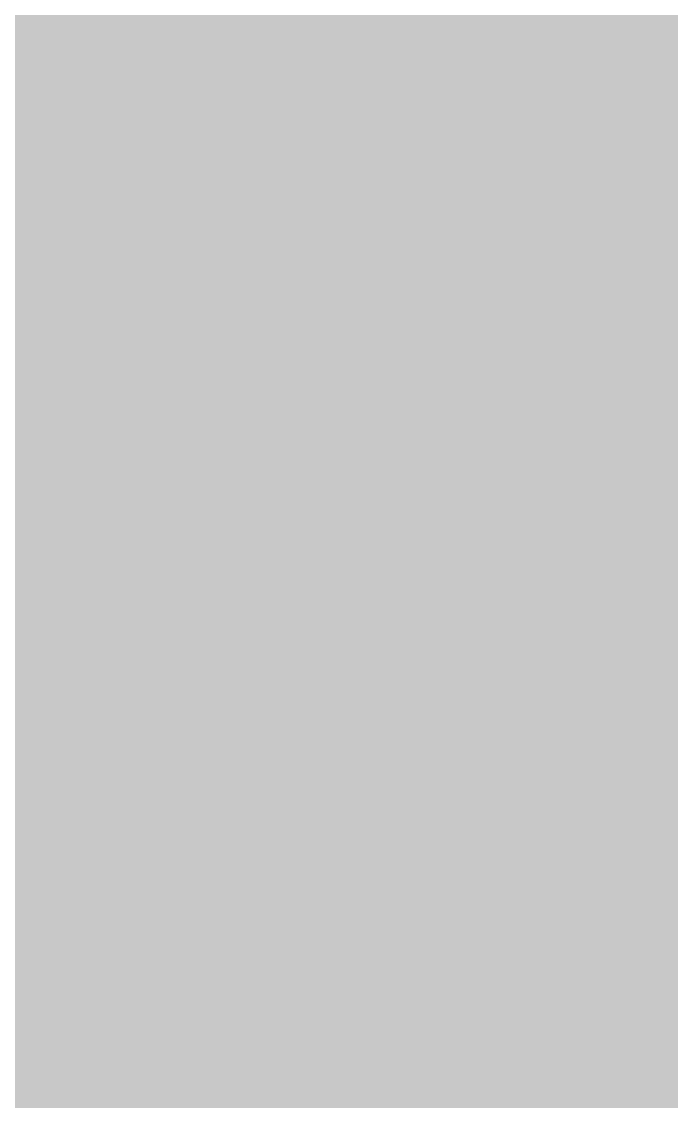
# Model space of a CAD drawing. Header units: millimetres. Extents: x -5 to 304, y -6 to 30.
# Drawn here: x 249.86 to 252.644, y 9.996 to 14.62 of the extents above; entities that cross this region are included whole.
import ezdxf

# ---------------------------------------------------------------- set-up
doc = ezdxf.new("R2010")
doc.units = ezdxf.units.MM
doc.header["$MEASUREMENT"] = 0
for name, color, linetype, true_color in [('Bottom-Layer', 7, 'Continuous', 0x0000ff), ('Top-Layer', 7, 'Continuous', 0xff0000), ('Top-Silkscreen-Layer', 7, 'Continuous', 0xffcc00)]:
    doc.layers.add(name, color=color, linetype=linetype, true_color=true_color)

msp = doc.modelspace()

# ---------------------------------------------------------------- hatches: boundary and pattern name
at = {"layer": 'Bottom-Layer'}
msp.add_hatch(color=256, dxfattribs=at).paths.add_polyline_path([(299.6425, 24.6419), (299.6425, 0.3581), (0.3581, 0.3581), (0.3581, 24.6419)])
at = {"layer": 'Top-Layer'}
msp.add_hatch(color=256, dxfattribs=at).paths.add_polyline_path([(299.6425, 12.1829), (299.6425, 8.5571), (299.4422, 9.0767), (299.0786, 9.4984), (298.5941, 9.773), (298.0455, 9.8682), (296.5855, 9.8682), (296.0286, 9.77), (295.5389, 9.4873), (295.1755, 9.0541), (294.9821, 8.5228), (294.9821, 7.9573), (295.1755, 7.426), (295.5389, 6.9928), (296.0286, 6.7101), (296.5855, 6.6119), (298.0455, 6.6119), (298.5941, 6.7071), (299.0786, 6.9816), (299.4422, 7.4034), (299.6425, 7.9229), (299.6425, 0.3581), (0.3581, 0.3581), (0.3581, 24.6419), (299.6425, 24.6419), (299.6425, 17.1472), (299.5138, 17.6185), (299.2907, 18.0531), (298.9829, 18.4325), (294.793, 22.6225), (294.3046, 22.9973), (293.7358, 23.2328), (293.1255, 23.3132), (275.6171, 23.3132), (275.5125, 23.3109), (275.4082, 23.3039), (271.8325, 23.3039), (271.7281, 23.3109), (271.6236, 23.3132), (171.5773, 23.3132), (171.444, 23.3094), (171.3111, 23.2981), (171.1919, 23.3072), (171.0723, 23.3102), (120.4748, 23.3102), (120.4159, 23.3124), (120.3569, 23.3132), (17.287, 23.3132), (17.2197, 23.3122), (17.1525, 23.3093), (17.0853, 23.3122), (17.018, 23.3132), (7.635, 23.3132), (7.0247, 23.2328), (6.4559, 22.9973), (5.9675, 22.6225), (1.6025, 18.2575), (1.2003, 17.7202), (0.9658, 17.0913), (0.9179, 16.4218), (1.0605, 15.766), (1.3822, 15.1769), (1.8568, 14.7023), (2.4459, 14.3806), (3.1018, 14.2379), (3.7713, 14.2858), (4.4001, 14.5203), (4.9375, 14.9226), (8.6118, 18.5969), (17.018, 18.5969), (17.0853, 18.5979), (17.1525, 18.6007), (17.2197, 18.5979), (17.287, 18.5969), (26.5959, 18.5969), (26.5959, 13.3162), (26.4732, 13.8556), (26.177, 14.3228), (25.7414, 14.6638), (25.2168, 14.8394), (22.1871, 17.8691), (22.0297, 17.9742), (21.844, 18.0112), (9.779, 18.0112), (9.5934, 17.9742), (9.436, 17.8691), (5.1842, 13.6174), (4.8412, 13.894), (4.4366, 14.0685), (4, 14.1282), (2.54, 14.1282), (1.9831, 14.03), (1.4935, 13.7473), (1.13, 13.3141), (0.9366, 12.7827), (0.9366, 12.2173), (1.13, 11.686), (1.4935, 11.2528), (1.9831, 10.9701), (2.54, 10.8719), (4, 10.8719), (4.5372, 10.963), (5.0142, 11.2263), (5.3776, 11.6322), (5.5868, 12.1353), (5.6183, 12.6792), (9.98, 17.0409), (21.6431, 17.0409), (24.0864, 14.5975), (23.6886, 14.2344), (23.431, 13.7613), (23.3419, 13.23), (23.3419, 11.77), (23.4401, 11.2132), (23.7228, 10.7235), (24.156, 10.36), (24.6873, 10.1666), (25.2528, 10.1666), (25.7841, 10.36), (26.2173, 10.7235), (26.5, 11.2132), (26.5982, 11.77), (26.5982, 12.0829), (26.7238, 11.4973), (27.0292, 10.9822), (27.3309, 10.5913), (27.736, 10.3088), (28.2071, 10.1607), (28.701, 10.1607), (29.1721, 10.3088), (29.5772, 10.5913), (29.8789, 10.9822), (30.1152, 11.3423), (30.2623, 11.7471), (30.3122, 12.1749), (30.3122, 18.5969), (69.687, 18.5969), (69.687, 12.5), (69.7481, 12.0274), (69.9274, 11.5858), (70.0702, 11.0806), (70.3663, 10.647), (70.7849, 10.3303), (71.2826, 10.1632), (71.8076, 10.1632), (72.3053, 10.3303), (72.724, 10.647), (73.0201, 11.0806), (73.1628, 11.5858), (73.3422, 12.0274), (73.4033, 12.5), (73.4033, 18.5969), (94.8095, 18.5969), (94.8095, 17.764), (94.495, 17.3448), (94.33, 16.8475), (94.3315, 16.3235), (94.4993, 15.8271), (94.8161, 15.4098), (95.2491, 15.1146), (95.7534, 14.9723), (96.195, 14.793), (96.6677, 14.7319), (97.1403, 14.793), (97.5819, 14.9723), (98.0862, 15.1146), (98.5192, 15.4098), (98.836, 15.8271), (99.0038, 16.3235), (99.0053, 16.8475), (98.8403, 17.3448), (98.5258, 17.764), (98.5258, 18.5969), (101.6505, 18.5969), (101.6505, 17.764), (101.336, 17.3448), (101.171, 16.8475), (101.1725, 16.3235), (101.3403, 15.8271), (101.6572, 15.4098), (102.0901, 15.1146), (102.5945, 14.9723), (103.036, 14.793), (103.5087, 14.7319), (103.9813, 14.793), (104.4229, 14.9723), (104.9272, 15.1146), (105.3602, 15.4098), (105.677, 15.8271), (105.8448, 16.3235), (105.8463, 16.8475), (105.6813, 17.3448), (105.3668, 17.764), (105.3668, 18.5969), (120.242, 18.5969), (120.3009, 18.5947), (120.3599, 18.594), (126.7481, 18.594), (126.7481, 13.3162), (126.6313, 13.8411), (126.35, 14.2994), (125.9346, 14.641), (125.4307, 14.8287), (122.3903, 17.8691), (122.2329, 17.9742), (122.0472, 18.0112), (110.4902, 18.0112), (110.3046, 17.9742), (110.1472, 17.8691), (105.6273, 13.3492), (105.2637, 13.7646), (104.7822, 14.0346), (104.2382, 14.1282), (102.7782, 14.1282), (102.2706, 14.047), (101.8136, 13.8117), (101.4527, 13.4455), (101.224, 12.9852), (98.9514, 12.9852), (98.7227, 13.4455), (98.3618, 13.8117), (97.9048, 14.047), (97.3972, 14.1282), (95.9372, 14.1282), (95.4457, 14.0522), (95.0001, 13.8314), (94.6419, 13.4864), (90.2592, 17.8691), (90.1018, 17.9742), (89.9162, 18.0112), (78.1052, 18.0112), (77.9195, 17.9742), (77.7621, 17.8691), (74.7177, 14.8247), (74.202, 14.6223), (73.7841, 14.2587), (73.5122, 13.7759), (73.418, 13.23), (73.418, 11.77), (73.5162, 11.2132), (73.7989, 10.7235), (74.2321, 10.36), (74.7634, 10.1666), (75.3289, 10.1666), (75.8602, 10.36), (76.2934, 10.7235), (76.5761, 11.2132), (76.6743, 11.77), (76.6743, 13.23), (76.5798, 13.7766), (76.3074, 14.2597), (75.8885, 14.6233), (78.3061, 17.0409), (89.7152, 17.0409), (94.3099, 12.4462), (94.4026, 11.9561), (94.6392, 11.5171), (94.9977, 11.1703), (95.4443, 10.9483), (95.9372, 10.8719), (97.3972, 10.8719), (97.9048, 10.953), (98.3618, 11.1884), (98.7227, 11.5545), (98.9514, 12.0149), (101.224, 12.0149), (101.4527, 11.5545), (101.8136, 11.1884), (102.2706, 10.953), (102.7782, 10.8719), (104.2382, 10.8719), (104.7874, 10.9673), (105.2723, 11.2424), (105.6359, 11.665), (105.8357, 12.1854), (110.6912, 17.0409), (121.8463, 17.0409), (124.2699, 14.6173), (123.8561, 14.2537), (123.5873, 13.7729), (123.4941, 13.23), (123.4941, 11.77), (123.5923, 11.2132), (123.875, 10.7235), (124.3082, 10.36), (124.8395, 10.1666), (125.405, 10.1666), (125.9363, 10.36), (126.3695, 10.7235), (126.6522, 11.2132), (126.7504, 11.77), (126.7504, 12.408), (126.8215, 11.983), (126.9886, 11.5858), (127.1313, 11.0806), (127.4274, 10.647), (127.846, 10.3303), (128.3437, 10.1632), (128.8687, 10.1632), (129.3665, 10.3303), (129.7851, 10.647), (130.0812, 11.0806), (130.2239, 11.5858), (130.4033, 12.0274), (130.4644, 12.5), (130.4644, 18.594), (169.4652, 18.594), (169.4652, 16.5945), (169.4599, 16.514), (169.4582, 16.4332), (169.4582, 12.5), (169.5193, 12.0274), (169.6986, 11.5858), (169.8414, 11.0806), (170.1374, 10.647), (170.5561, 10.3303), (171.0538, 10.1632), (171.5788, 10.1632), (172.0765, 10.3303), (172.4952, 10.647), (172.7913, 11.0806), (172.934, 11.5858), (173.1133, 12.0274), (173.1745, 12.5), (173.1745, 16.2789), (173.1797, 16.3595), (173.1815, 16.4402), (173.1815, 18.5969), (194.6866, 18.5969), (194.6866, 17.8434), (194.3334, 17.4338), (194.1338, 16.9312), (194.1099, 16.3909), (194.2643, 15.8726), (194.5799, 15.4335), (195.0219, 15.1219), (195.5416, 14.9723), (195.9832, 14.793), (196.4558, 14.7319), (196.9285, 14.793), (197.3701, 14.9723), (197.8577, 15.107), (198.2805, 15.3848), (198.5976, 15.779), (198.7784, 16.2515), (198.8054, 16.7567), (198.6761, 17.2458), (198.4029, 17.6715), (198.4029, 18.5969), (201.4387, 18.5969), (201.4387, 17.764), (201.1242, 17.3448), (200.9592, 16.8475), (200.9607, 16.3235), (201.1285, 15.8271), (201.4453, 15.4098), (201.8783, 15.1146), (202.3826, 14.9723), (202.8242, 14.793), (203.2969, 14.7319), (203.7695, 14.793), (204.2111, 14.9723), (204.7154, 15.1146), (205.1484, 15.4098), (205.4652, 15.8271), (205.633, 16.3235), (205.6345, 16.8475), (205.4695, 17.3448), (205.155, 17.764), (205.155, 18.5969), (226.5193, 18.5969), (226.5193, 13.3162), (226.4157, 13.8077), (226.1671, 14.2442), (225.7974, 14.5842), (225.3416, 14.7953), (224.8432, 14.8574), (221.8315, 17.8691), (221.6741, 17.9742), (221.4884, 18.0112), (210.4394, 18.0112), (210.2538, 17.9742), (210.0964, 17.8691), (205.4735, 13.2462), (205.218, 13.6095), (204.8737, 13.8903), (204.4665, 14.0676), (204.0264, 14.1282), (202.5664, 14.1282), (202.0588, 14.047), (201.6018, 13.8117), (201.2409, 13.4455), (201.0122, 12.9852), (198.7396, 12.9852), (198.5109, 13.4455), (198.15, 13.8117), (197.693, 14.047), (197.1854, 14.1282), (195.7254, 14.1282), (195.1839, 14.0355), (194.704, 13.768), (194.3405, 13.3561), (189.8274, 17.8691), (189.67, 17.9742), (189.4844, 18.0112), (178.0544, 18.0112), (177.8687, 17.9742), (177.7113, 17.8691), (174.6959, 14.8536), (174.2227, 14.7457), (173.8023, 14.503), (173.4721, 14.1473), (173.2615, 13.71), (173.1892, 13.23), (173.1892, 11.77), (173.2874, 11.2132), (173.5701, 10.7235), (174.0033, 10.36), (174.5346, 10.1666), (175.1001, 10.1666), (175.6314, 10.36), (176.0646, 10.7235), (176.3473, 11.2132), (176.4455, 11.77), (176.4455, 13.23), (176.3648, 13.736), (176.131, 14.1919), (175.767, 14.5525), (178.2553, 17.0409), (189.2834, 17.0409), (194.1253, 12.199), (194.3224, 11.6739), (194.686, 11.2468), (195.1729, 10.9685), (195.7254, 10.8719), (197.1854, 10.8719), (197.693, 10.953), (198.15, 11.1884), (198.5109, 11.5545), (198.7396, 12.0149), (201.0122, 12.0149), (201.2409, 11.5545), (201.6018, 11.1884), (202.0588, 10.953), (202.5664, 10.8719), (204.0264, 10.8719), (204.5423, 10.9558), (205.0051, 11.1988), (205.367, 11.576), (205.5907, 12.0484), (205.6792, 12.0941), (205.7565, 12.157), (210.6404, 17.0409), (221.2875, 17.0409), (223.8492, 14.4792), (223.5342, 14.1264), (223.334, 13.6979), (223.2653, 13.23), (223.2653, 11.77), (223.3635, 11.2132), (223.6462, 10.7235), (224.0794, 10.36), (224.6107, 10.1666), (225.1762, 10.1666), (225.7075, 10.36), (226.1407, 10.7235), (226.4234, 11.2132), (226.5216, 11.77), (226.5216, 12.408), (226.5927, 11.983), (226.7597, 11.5858), (226.9025, 11.0806), (227.1986, 10.647), (227.6172, 10.3303), (228.1149, 10.1632), (228.6399, 10.1632), (229.1376, 10.3303), (229.5563, 10.647), (229.8524, 11.0806), (229.9951, 11.5858), (230.1745, 12.0274), (230.2356, 12.5), (230.2356, 18.5969), (269.5474, 18.5969), (269.5474, 12.5), (269.6085, 12.0274), (269.7879, 11.5858), (269.9306, 11.0806), (270.2267, 10.647), (270.6453, 10.3303), (271.143, 10.1632), (271.668, 10.1632), (272.1658, 10.3303), (272.5844, 10.647), (272.8805, 11.0806), (273.0232, 11.5858), (273.2026, 12.0274), (273.2637, 12.5), (273.2637, 18.5876), (275.6171, 18.5876), (275.7216, 18.5899), (275.8259, 18.5969), (292.1487, 18.5969), (295.648, 15.0976), (296.1618, 14.7084), (296.7617, 14.4728), (297.403, 14.4085), (298.0378, 14.5203), (298.6186, 14.7997), (299.1021, 15.2259), (299.4521, 15.7671), (299.6425, 16.3829), (299.6425, 12.8171), (299.4422, 13.3367), (299.0786, 13.7584), (298.5941, 14.0329), (298.0455, 14.1282), (296.5855, 14.1282), (296.1184, 14.0597), (295.6906, 13.8602), (291.8086, 17.7421), (291.6512, 17.8472), (291.4656, 17.8842), (279.0196, 17.8842), (278.8339, 17.8472), (278.6765, 17.7421), (275.6253, 14.6909), (275.1002, 14.8466), (274.5532, 14.8194), (274.0462, 14.6123), (273.6365, 14.2487), (273.3705, 13.7699), (273.2784, 13.23), (273.2784, 11.77), (273.3766, 11.2132), (273.6593, 10.7235), (274.0925, 10.36), (274.6238, 10.1666), (275.1893, 10.1666), (275.7206, 10.36), (276.1538, 10.7235), (276.4365, 11.2132), (276.5347, 11.77), (276.5347, 13.23), (276.4824, 13.6393), (276.3289, 14.0223), (279.2205, 16.9139), (291.2646, 16.9139), (295.0738, 13.1047), (294.9598, 12.59), (295.0163, 12.0659), (295.2373, 11.5873), (295.5996, 11.2043), (296.0653, 10.9572), (296.5855, 10.8719), (298.0455, 10.8719), (298.5941, 10.9671), (299.0786, 11.2416), (299.4422, 11.6634)])
at = {"layer": 'Top-Silkscreen-Layer'}
for points in [[(251.8978, 14.3272), (251.8665, 14.3162), (251.8313, 14.281), (251.7961, 14.2458), (251.7843, 14.2112), (251.7726, 14.1766), (251.7726, 14.1355), (251.7726, 14.0944), (251.7843, 14.0598), (251.7961, 14.0252), (251.8312, 13.9902), (251.8662, 13.9551), (251.9008, 13.9433), (251.9354, 13.9315), (251.9765, 13.9315), (252.0176, 13.9315), (252.0522, 13.9433), (252.0868, 13.9551), (252.1218, 13.9902), (252.1569, 14.0252), (252.1687, 14.0598), (252.1805, 14.0944), (252.1805, 14.1355), (252.1805, 14.1766), (252.1687, 14.2112), (252.1569, 14.2458), (252.1218, 14.2809), (252.0868, 14.3159), (252.0522, 14.3277), (252.0176, 14.3395), (251.9734, 14.3389), (251.9292, 14.3383)], [(250.1546, 14.0555), (250.1633, 14.0264), (250.1995, 13.9902), (250.2357, 13.9539), (250.2648, 13.9452), (250.2939, 13.9365), (250.2939, 13.9315), (250.2939, 13.9266), (250.2648, 13.9179), (250.2357, 13.9092), (250.1995, 13.8729), (250.1633, 13.8367), (250.1546, 13.8076), (250.1459, 13.7786), (250.1409, 13.7786), (250.1359, 13.7786), (250.1272, 13.8076), (250.1185, 13.8367), (250.0823, 13.8729), (250.046, 13.9092), (250.017, 13.9179), (249.9879, 13.9266), (249.9879, 13.9315), (249.9879, 13.9365), (250.017, 13.9452), (250.046, 13.9539), (250.0823, 13.9902), (250.1185, 14.0264), (250.1272, 14.0555), (250.1359, 14.0845), (250.1409, 14.0845), (250.1459, 14.0845)], [(250.5625, 14.0555), (250.5712, 14.0264), (250.6074, 13.9902), (250.6437, 13.9539), (250.6727, 13.9452), (250.7018, 13.9365), (250.7018, 13.9315), (250.7018, 13.9266), (250.6727, 13.9179), (250.6437, 13.9092), (250.6074, 13.8729), (250.5712, 13.8367), (250.5625, 13.8076), (250.5538, 13.7786), (250.5488, 13.7786), (250.5438, 13.7786), (250.5351, 13.8076), (250.5264, 13.8367), (250.4902, 13.8729), (250.454, 13.9092), (250.4249, 13.9179), (250.3958, 13.9266), (250.3958, 13.9315), (250.3958, 13.9365), (250.4249, 13.9452), (250.454, 13.9539), (250.4902, 13.9902), (250.5264, 14.0264), (250.5351, 14.0555), (250.5438, 14.0845), (250.5488, 14.0845), (250.5538, 14.0845)], [(251.4899, 13.9193), (251.4586, 13.9082), (251.4234, 13.873), (251.3882, 13.8379), (251.3764, 13.8033), (251.3646, 13.7687), (251.3646, 13.7276), (251.3646, 13.6865), (251.3764, 13.6519), (251.3882, 13.6173), (251.4239, 13.5816), (251.4595, 13.546), (251.4885, 13.5373), (251.5176, 13.5286), (251.5176, 13.5236), (251.5176, 13.5186), (251.4885, 13.5099), (251.4595, 13.5012), (251.4233, 13.465), (251.387, 13.4287), (251.3783, 13.3997), (251.3696, 13.3706), (251.3646, 13.3706), (251.3597, 13.3706), (251.351, 13.3997), (251.3422, 13.4287), (251.3066, 13.4644), (251.271, 13.5), (251.2364, 13.5118), (251.2018, 13.5236), (251.1607, 13.5236), (251.1196, 13.5236), (251.085, 13.5118), (251.0504, 13.5), (251.0153, 13.465), (250.9803, 13.4299), (250.9685, 13.3953), (250.9567, 13.3607), (250.9567, 13.3196), (250.9567, 13.2785), (250.9685, 13.2439), (250.9803, 13.2093), (251.0159, 13.1737), (251.0516, 13.1381), (251.0806, 13.1293), (251.1097, 13.1206), (251.1097, 13.1157), (251.1097, 13.1107), (251.0806, 13.102), (251.0516, 13.0933), (251.0159, 13.0576), (250.9803, 13.022), (250.9685, 12.9874), (250.9567, 12.9528), (250.9567, 12.9117), (250.9567, 12.8706), (250.9685, 12.836), (250.9803, 12.8014), (251.0159, 12.7658), (251.0516, 12.7301), (251.0806, 12.7214), (251.1097, 12.7127), (251.1097, 12.7077), (251.1097, 12.7027), (251.0806, 12.694), (251.0516, 12.6853), (251.0159, 12.6497), (250.9803, 12.614), (250.9685, 12.5795), (250.9567, 12.5449), (250.9567, 12.5038), (250.9567, 12.4626), (250.9685, 12.428), (250.9803, 12.3935), (251.0153, 12.3584), (251.0504, 12.3234), (251.085, 12.3116), (251.1196, 12.2998), (251.1607, 12.2998), (251.2018, 12.2998), (251.2364, 12.3116), (251.271, 12.3234), (251.306, 12.3584), (251.3411, 12.3935), (251.3529, 12.428), (251.3646, 12.4626), (251.3646, 12.5038), (251.3646, 12.5449), (251.3529, 12.5795), (251.3411, 12.614), (251.3054, 12.6497), (251.2698, 12.6853), (251.2407, 12.694), (251.2117, 12.7027), (251.2117, 12.7077), (251.2117, 12.7127), (251.2407, 12.7214), (251.2698, 12.7301), (251.3054, 12.7658), (251.3411, 12.8014), (251.3529, 12.836), (251.3646, 12.8706), (251.3646, 12.9117), (251.3646, 12.9528), (251.3529, 12.9874), (251.3411, 13.022), (251.3054, 13.0576), (251.2698, 13.0933), (251.2407, 13.102), (251.2117, 13.1107), (251.2117, 13.1157), (251.2117, 13.1206), (251.2407, 13.1293), (251.2698, 13.1381), (251.306, 13.1743), (251.3422, 13.2105), (251.351, 13.2396), (251.3597, 13.2686), (251.3646, 13.2686), (251.3696, 13.2686), (251.3783, 13.2396), (251.387, 13.2105), (251.4227, 13.1749), (251.4583, 13.1392), (251.4929, 13.1274), (251.5275, 13.1157), (251.5686, 13.1157), (251.6097, 13.1157), (251.6443, 13.1274), (251.6789, 13.1392), (251.7139, 13.1743), (251.749, 13.2093), (251.7608, 13.2439), (251.7726, 13.2785), (251.7726, 13.3196), (251.7726, 13.3607), (251.7608, 13.3953), (251.749, 13.4299), (251.7133, 13.4656), (251.6777, 13.5012), (251.6486, 13.5099), (251.6196, 13.5186), (251.6196, 13.5236), (251.6196, 13.5286), (251.6486, 13.5373), (251.6777, 13.546), (251.7133, 13.5816), (251.749, 13.6173), (251.7608, 13.6519), (251.7726, 13.6865), (251.7726, 13.7276), (251.7726, 13.7687), (251.7608, 13.8033), (251.749, 13.8379), (251.7139, 13.8729), (251.6789, 13.908), (251.6443, 13.9198), (251.6097, 13.9315), (251.5655, 13.931), (251.5212, 13.9304)], [(250.1546, 13.6475), (250.1633, 13.6185), (250.1995, 13.5822), (250.2357, 13.546), (250.2648, 13.5373), (250.2939, 13.5286), (250.2939, 13.5236), (250.2939, 13.5186), (250.2648, 13.5099), (250.2357, 13.5012), (250.1995, 13.465), (250.1633, 13.4287), (250.1546, 13.3997), (250.1459, 13.3706), (250.1409, 13.3706), (250.1359, 13.3706), (250.1272, 13.3997), (250.1185, 13.4287), (250.0823, 13.465), (250.046, 13.5012), (250.017, 13.5099), (249.9879, 13.5186), (249.9879, 13.5236), (249.9879, 13.5286), (250.017, 13.5373), (250.046, 13.546), (250.0823, 13.5822), (250.1185, 13.6185), (250.1272, 13.6475), (250.1359, 13.6766), (250.1409, 13.6766), (250.1459, 13.6766)], [(251.4899, 12.2875), (251.4586, 12.2765), (251.4234, 12.2413), (251.3882, 12.2061), (251.3764, 12.1715), (251.3646, 12.1369), (251.3646, 12.0958), (251.3646, 12.0547), (251.3764, 12.0201), (251.3882, 11.9855), (251.4233, 11.9505), (251.4583, 11.9154), (251.4929, 11.9036), (251.5275, 11.8918), (251.5686, 11.8918), (251.6097, 11.8918), (251.6443, 11.9036), (251.6789, 11.9154), (251.7139, 11.9505), (251.749, 11.9855), (251.7608, 12.0201), (251.7726, 12.0547), (251.7726, 12.0958), (251.7726, 12.1369), (251.7608, 12.1715), (251.749, 12.2061), (251.7139, 12.2412), (251.6789, 12.2762), (251.6443, 12.288), (251.6097, 12.2998), (251.5655, 12.2992), (251.5212, 12.2986)], [(250.6741, 11.8796), (250.6427, 11.8685), (250.6076, 11.8333), (250.5724, 11.7982), (250.5606, 11.7636), (250.5488, 11.729), (250.5488, 11.6879), (250.5488, 11.6468), (250.5606, 11.6122), (250.5724, 11.5776), (250.6074, 11.5425), (250.6425, 11.5075), (250.6771, 11.4957), (250.7117, 11.4839), (250.7528, 11.4839), (250.7939, 11.4839), (250.8285, 11.4957), (250.8631, 11.5075), (250.8981, 11.5425), (250.9332, 11.5776), (250.9449, 11.6122), (250.9567, 11.6468), (250.9567, 11.6879), (250.9567, 11.729), (250.9449, 11.7636), (250.9332, 11.7982), (250.8981, 11.8332), (250.8631, 11.8683), (250.8285, 11.8801), (250.7939, 11.8918), (250.7497, 11.8913), (250.7054, 11.8907)], [(252.1942, 11.1999), (252.2029, 11.1708), (252.2391, 11.1346), (252.2753, 11.0984), (252.3044, 11.0896), (252.3334, 11.0809), (252.3334, 11.076), (252.3334, 11.071), (252.3044, 11.0623), (252.2753, 11.0536), (252.2391, 11.0173), (252.2029, 10.9811), (252.1942, 10.952), (252.1854, 10.923), (252.1805, 10.923), (252.1755, 10.923), (252.1668, 10.952), (252.1581, 10.9811), (252.1218, 11.0173), (252.0856, 11.0536), (252.0566, 11.0623), (252.0275, 11.071), (252.0275, 11.076), (252.0275, 11.0809), (252.0566, 11.0896), (252.0856, 11.0984), (252.1218, 11.1346), (252.1581, 11.1708), (252.1668, 11.1999), (252.1755, 11.2289), (252.1805, 11.2289), (252.1854, 11.2289)], [(250.2662, 11.0637), (250.2348, 11.0526), (250.1996, 11.0175), (250.1645, 10.9823), (250.1527, 10.9477), (250.1409, 10.9131), (250.1409, 10.872), (250.1409, 10.8309), (250.1527, 10.7963), (250.1645, 10.7617), (250.1995, 10.7266), (250.2346, 10.6916), (250.2692, 10.6798), (250.3037, 10.668), (250.3449, 10.668), (250.386, 10.668), (250.4206, 10.6798), (250.4551, 10.6916), (250.4908, 10.7272), (250.5264, 10.7629), (250.5351, 10.7919), (250.5438, 10.821), (250.5488, 10.821), (250.5538, 10.821), (250.5625, 10.7919), (250.5712, 10.7629), (250.6068, 10.7272), (250.6425, 10.6916), (250.6771, 10.6798), (250.7117, 10.668), (250.7528, 10.668), (250.7939, 10.668), (250.8285, 10.6798), (250.8631, 10.6916), (250.8987, 10.7272), (250.9343, 10.7629), (250.943, 10.7919), (250.9517, 10.821), (250.9567, 10.821), (250.9617, 10.821), (250.9704, 10.7919), (250.9791, 10.7629), (251.0148, 10.7272), (251.0504, 10.6916), (251.085, 10.6798), (251.1196, 10.668), (251.1607, 10.668), (251.2018, 10.668), (251.2364, 10.6798), (251.271, 10.6916), (251.306, 10.7266), (251.3411, 10.7617), (251.3529, 10.7963), (251.3646, 10.8309), (251.3646, 10.872), (251.3646, 10.9131), (251.3529, 10.9477), (251.3411, 10.9823), (251.306, 11.0173), (251.271, 11.0524), (251.2364, 11.0642), (251.2018, 11.076), (251.1607, 11.076), (251.1196, 11.076), (251.085, 11.0642), (251.0504, 11.0524), (251.0148, 11.0167), (250.9791, 10.9811), (250.9704, 10.952), (250.9617, 10.923), (250.9567, 10.923), (250.9517, 10.923), (250.943, 10.952), (250.9343, 10.9811), (250.8987, 11.0167), (250.8631, 11.0524), (250.8285, 11.0642), (250.7939, 11.076), (250.7528, 11.076), (250.7117, 11.076), (250.6771, 11.0642), (250.6425, 11.0524), (250.6068, 11.0167), (250.5712, 10.9811), (250.5625, 10.952), (250.5538, 10.923), (250.5488, 10.923), (250.5438, 10.923), (250.5351, 10.952), (250.5264, 10.9811), (250.4908, 11.0167), (250.4551, 11.0524), (250.4206, 11.0642), (250.386, 11.076), (250.3417, 11.0754), (250.2975, 11.0748)]]:
    msp.add_hatch(color=256, dxfattribs=at).paths.add_polyline_path(points)

# ---------------------------------------------------------------- linework, layer by layer
at = {"layer": 'Top-Silkscreen-Layer', "const_width": 0.254}
for points in [[(249.733, 13.2686), (249.738, 13.2686), (249.7467, 13.2396), (249.7554, 13.2105), (249.791, 13.1749), (249.8267, 13.1392), (249.8612, 13.1274), (249.8958, 13.1157), (249.9369, 13.1157), (249.9781, 13.1157), (250.0126, 13.1274), (250.0472, 13.1392), (250.0829, 13.1749), (250.1185, 13.2105), (250.1272, 13.2396), (250.1359, 13.2686), (250.1409, 13.2686), (250.1459, 13.2686), (250.1546, 13.2396), (250.1633, 13.2105), (250.1995, 13.1743), (250.2357, 13.1381), (250.2648, 13.1293), (250.2939, 13.1206), (250.2939, 13.1157), (250.2939, 13.1107), (250.2648, 13.102), (250.2357, 13.0933), (250.2001, 13.0576), (250.1645, 13.022), (250.1527, 12.9874), (250.1409, 12.9528), (250.1409, 12.9117), (250.1409, 12.8706), (250.1527, 12.836), (250.1645, 12.8014), (250.1995, 12.7663), (250.2346, 12.7313), (250.2692, 12.7195), (250.3037, 12.7077), (250.3449, 12.7077), (250.386, 12.7077), (250.4206, 12.7195), (250.4551, 12.7313), (250.4902, 12.7663), (250.5252, 12.8014), (250.537, 12.836), (250.5488, 12.8706), (250.5488, 12.9117), (250.5488, 12.9528), (250.537, 12.9874), (250.5252, 13.022), (250.4896, 13.0576), (250.454, 13.0933), (250.4249, 13.102), (250.3958, 13.1107), (250.3958, 13.1157), (250.3958, 13.1206), (250.4249, 13.1293), (250.454, 13.1381), (250.4896, 13.1737), (250.5252, 13.2093), (250.537, 13.2439), (250.5488, 13.2785), (250.5488, 13.3196), (250.5488, 13.3607), (250.537, 13.3953), (250.5252, 13.4299), (250.4896, 13.4656), (250.454, 13.5012), (250.4249, 13.5099), (250.3958, 13.5186), (250.3958, 13.5236), (250.3958, 13.5286), (250.4249, 13.5373), (250.454, 13.546), (250.4902, 13.5822), (250.5264, 13.6185), (250.5351, 13.6475), (250.5438, 13.6766), (250.5488, 13.6766), (250.5538, 13.6766), (250.5625, 13.6475), (250.5712, 13.6185), (250.6068, 13.5828), (250.6425, 13.5472), (250.6771, 13.5354), (250.7117, 13.5236), (250.7528, 13.5236), (250.7939, 13.5236), (250.8285, 13.5354), (250.8631, 13.5472), (250.8981, 13.5822), (250.9332, 13.6173), (250.9449, 13.6519), (250.9567, 13.6865), (250.9567, 13.7276), (250.9567, 13.7687), (250.9449, 13.8033), (250.9332, 13.8379), (250.8975, 13.8735), (250.8619, 13.9092), (250.8328, 13.9179), (250.8038, 13.9266), (250.8038, 13.9315), (250.8038, 13.9365), (250.8328, 13.9452), (250.8619, 13.9539), (250.8981, 13.9902), (250.9343, 14.0264), (250.943, 14.0555), (250.9517, 14.0845), (250.9567, 14.0845), (250.9617, 14.0845), (250.9704, 14.0555), (250.9791, 14.0264), (251.0148, 13.9908), (251.0504, 13.9551), (251.085, 13.9433), (251.1196, 13.9315), (251.1607, 13.9315), (251.2018, 13.9315), (251.2364, 13.9433), (251.271, 13.9551), (251.306, 13.9902), (251.3411, 14.0252), (251.3529, 14.0598), (251.3646, 14.0944), (251.3646, 14.1355), (251.3646, 14.1766), (251.3529, 14.2112), (251.3411, 14.2458), (251.3054, 14.2814), (251.2698, 14.3171), (251.2407, 14.3258), (251.2117, 14.3345), (251.2117, 14.3395), (251.2117, 14.3445), (251.2407, 14.3532), (251.2698, 14.3619), (251.3054, 14.3975), (251.3411, 14.4332), (251.3529, 14.4677), (251.3646, 14.5023), (251.3646, 14.5435), (251.3646, 14.5846), (251.3529, 14.6192), (251.3411, 14.6537), (251.3054, 14.6894), (251.2698, 14.725), (251.2407, 14.7337), (251.2117, 14.7424), (251.2117, 14.7474)], [(249.8958, 14.7474), (249.8612, 14.7356), (249.8267, 14.7239), (249.791, 14.6882), (249.7554, 14.6526), (249.7467, 14.6235), (249.738, 14.5944), (249.733, 14.5944)], [(251.1097, 14.7474), (251.1097, 14.7424), (251.0806, 14.7337), (251.0516, 14.725), (251.0159, 14.6894), (250.9803, 14.6537), (250.9685, 14.6192), (250.9567, 14.5846), (250.9567, 14.5435), (250.9567, 14.5023), (250.9685, 14.4677), (250.9803, 14.4332), (251.0159, 14.3975), (251.0516, 14.3619), (251.0806, 14.3532), (251.1097, 14.3445), (251.1097, 14.3395), (251.1097, 14.3345), (251.0806, 14.3258), (251.0516, 14.3171), (251.0153, 14.2809), (250.9791, 14.2446), (250.9704, 14.2156), (250.9617, 14.1865), (250.9567, 14.1865), (250.9517, 14.1865), (250.943, 14.2156), (250.9343, 14.2446), (250.8987, 14.2803), (250.8631, 14.3159), (250.8285, 14.3277), (250.7939, 14.3395), (250.7528, 14.3395), (250.7117, 14.3395), (250.6771, 14.3277), (250.6425, 14.3159), (250.6068, 14.2803), (250.5712, 14.2446), (250.5625, 14.2156), (250.5538, 14.1865), (250.5488, 14.1865), (250.5438, 14.1865), (250.5351, 14.2156), (250.5264, 14.2446), (250.4908, 14.2803), (250.4551, 14.3159), (250.4206, 14.3277), (250.386, 14.3395), (250.3449, 14.3395), (250.3037, 14.3395), (250.2692, 14.3277), (250.2346, 14.3159), (250.1989, 14.2803), (250.1633, 14.2446), (250.1546, 14.2156), (250.1459, 14.1865), (250.1409, 14.1865), (250.1359, 14.1865), (250.1272, 14.2156), (250.1185, 14.2446), (250.0823, 14.2809), (250.046, 14.3171), (250.017, 14.3258), (249.9879, 14.3345), (249.9879, 14.3395), (249.9879, 14.3445), (250.017, 14.3532), (250.046, 14.3619), (250.0817, 14.3975), (250.1173, 14.4332), (250.1291, 14.4677), (250.1409, 14.5023), (250.1409, 14.5435), (250.1409, 14.5846), (250.1291, 14.6192), (250.1173, 14.6537), (250.0823, 14.6888), (250.0472, 14.7239), (250.0126, 14.7356), (249.9781, 14.7474)], [(252.7413, 14.7474), (252.7413, 14.7424), (252.7123, 14.7337), (252.6832, 14.725), (252.6476, 14.6894), (252.612, 14.6537), (252.6002, 14.6192), (252.5884, 14.5846), (252.5884, 14.5435), (252.5884, 14.5023), (252.6002, 14.4677), (252.612, 14.4332), (252.647, 14.3981), (252.682, 14.3631), (252.7166, 14.3513), (252.7512, 14.3395), (252.7923, 14.3395)], [(249.733, 14.4925), (249.738, 14.4925), (249.7467, 14.4634), (249.7554, 14.4343), (249.7916, 14.3981), (249.8278, 14.3619), (249.8569, 14.3532), (249.886, 14.3445), (249.886, 14.3395), (249.886, 14.3345), (249.8569, 14.3258), (249.8278, 14.3171), (249.7922, 14.2814), (249.7566, 14.2458), (249.7448, 14.2112), (249.733, 14.1766)], [(249.733, 14.0944), (249.7448, 14.0598), (249.7566, 14.0252), (249.7922, 13.9896), (249.8278, 13.9539), (249.8569, 13.9452), (249.886, 13.9365), (249.886, 13.9315), (249.886, 13.9266), (249.8569, 13.9179), (249.8278, 13.9092), (249.7922, 13.8735), (249.7566, 13.8379), (249.7448, 13.8033), (249.733, 13.7687)], [(252.7923, 13.5236), (252.7512, 13.5236), (252.7166, 13.5118), (252.682, 13.5), (252.6464, 13.4644), (252.6108, 13.4287), (252.6021, 13.3997), (252.5934, 13.3706), (252.5884, 13.3706), (252.5834, 13.3706), (252.5747, 13.3997), (252.566, 13.4287), (252.5298, 13.465), (252.4935, 13.5012), (252.4645, 13.5099), (252.4354, 13.5186), (252.4354, 13.5236), (252.4354, 13.5286), (252.4645, 13.5373), (252.4935, 13.546), (252.5292, 13.5816), (252.5648, 13.6173), (252.5766, 13.6519), (252.5884, 13.6865), (252.5884, 13.7276), (252.5884, 13.7687), (252.5766, 13.8033), (252.5648, 13.8379), (252.5298, 13.8729), (252.4947, 13.908), (252.4601, 13.9198), (252.4255, 13.9315), (252.3844, 13.9315), (252.3433, 13.9315), (252.3087, 13.9198), (252.2741, 13.908), (252.2391, 13.8729), (252.204, 13.8379), (252.1923, 13.8033), (252.1805, 13.7687), (252.1805, 13.7276), (252.1805, 13.6865), (252.1923, 13.6519), (252.204, 13.6173), (252.2397, 13.5816), (252.2753, 13.546), (252.3044, 13.5373), (252.3334, 13.5286), (252.3334, 13.5236), (252.3334, 13.5186), (252.3044, 13.5099), (252.2753, 13.5012), (252.2397, 13.4656), (252.204, 13.4299), (252.1923, 13.3953), (252.1805, 13.3607), (252.1805, 13.3196), (252.1805, 13.2785), (252.1923, 13.2439), (252.204, 13.2093), (252.2397, 13.1737), (252.2753, 13.1381), (252.3044, 13.1293), (252.3334, 13.1206), (252.3334, 13.1157), (252.3334, 13.1107), (252.3044, 13.102), (252.2753, 13.0933), (252.2397, 13.0576), (252.204, 13.022), (252.1923, 12.9874), (252.1805, 12.9528), (252.1805, 12.9117), (252.1805, 12.8706), (252.1923, 12.836), (252.204, 12.8014), (252.2397, 12.7658), (252.2753, 12.7301), (252.3044, 12.7214), (252.3334, 12.7127), (252.3334, 12.7077), (252.3334, 12.7027), (252.3044, 12.694), (252.2753, 12.6853), (252.2397, 12.6497), (252.204, 12.614), (252.1923, 12.5795), (252.1805, 12.5449), (252.1805, 12.5038), (252.1805, 12.4626), (252.1923, 12.428), (252.204, 12.3935), (252.2397, 12.3578), (252.2753, 12.3222), (252.3044, 12.3135), (252.3334, 12.3048), (252.3334, 12.2998), (252.3334, 12.2948), (252.3044, 12.2861), (252.2753, 12.2774), (252.2397, 12.2417), (252.204, 12.2061), (252.1923, 12.1715), (252.1805, 12.1369), (252.1805, 12.0958), (252.1805, 12.0547), (252.1923, 12.0201), (252.204, 11.9855), (252.2391, 11.9505), (252.2741, 11.9154), (252.3087, 11.9036), (252.3433, 11.8918), (252.3844, 11.8918), (252.4255, 11.8918), (252.4601, 11.9036), (252.4947, 11.9154), (252.5298, 11.9505), (252.5648, 11.9855), (252.5766, 12.0201), (252.5884, 12.0547), (252.5884, 12.0958), (252.5884, 12.1369), (252.5766, 12.1715), (252.5648, 12.2061), (252.5292, 12.2417), (252.4935, 12.2774), (252.4645, 12.2861), (252.4354, 12.2948), (252.4354, 12.2998), (252.4354, 12.3048), (252.4645, 12.3135), (252.4935, 12.3222), (252.5292, 12.3578), (252.5648, 12.3935), (252.5766, 12.428), (252.5884, 12.4626), (252.5884, 12.5038), (252.5884, 12.5449), (252.5766, 12.5795), (252.5648, 12.614), (252.5292, 12.6497), (252.4935, 12.6853), (252.4645, 12.694), (252.4354, 12.7027), (252.4354, 12.7077), (252.4354, 12.7127), (252.4645, 12.7214), (252.4935, 12.7301), (252.5292, 12.7658), (252.5648, 12.8014), (252.5766, 12.836), (252.5884, 12.8706), (252.5884, 12.9117), (252.5884, 12.9528), (252.5766, 12.9874), (252.5648, 13.022), (252.5292, 13.0576), (252.4935, 13.0933), (252.4645, 13.102), (252.4354, 13.1107), (252.4354, 13.1157), (252.4354, 13.1206), (252.4645, 13.1293), (252.4935, 13.1381), (252.5298, 13.1743), (252.566, 13.2105), (252.5747, 13.2396), (252.5834, 13.2686), (252.5884, 13.2686), (252.5934, 13.2686), (252.6021, 13.2396), (252.6108, 13.2105), (252.6464, 13.1749), (252.682, 13.1392), (252.7166, 13.1274), (252.7512, 13.1157), (252.7923, 13.1157)], [(249.733, 13.6865), (249.7448, 13.6519), (249.7566, 13.6173), (249.7922, 13.5816), (249.8278, 13.546), (249.8569, 13.5373), (249.886, 13.5286), (249.886, 13.5236), (249.886, 13.5186), (249.8569, 13.5099), (249.8278, 13.5012), (249.7916, 13.465), (249.7554, 13.4287), (249.7467, 13.3997), (249.738, 13.3706), (249.733, 13.3706)], [(252.7923, 11.4839), (252.7512, 11.4839), (252.7166, 11.4721), (252.682, 11.4603), (252.6464, 11.4247), (252.6108, 11.389), (252.6021, 11.36), (252.5934, 11.3309), (252.5884, 11.3309), (252.5834, 11.3309), (252.5747, 11.36), (252.566, 11.389), (252.5303, 11.4247), (252.4947, 11.4603), (252.4601, 11.4721), (252.4255, 11.4839), (252.3844, 11.4839), (252.3433, 11.4839), (252.3087, 11.4721), (252.2741, 11.4603), (252.2385, 11.4247), (252.2029, 11.389), (252.1942, 11.36), (252.1854, 11.3309), (252.1805, 11.3309), (252.1755, 11.3309), (252.1668, 11.36), (252.1581, 11.389), (252.1218, 11.4253), (252.0856, 11.4615), (252.0566, 11.4702), (252.0275, 11.4789), (252.0275, 11.4839), (252.0275, 11.4889), (252.0566, 11.4976), (252.0856, 11.5063), (252.1213, 11.5419), (252.1569, 11.5776), (252.1687, 11.6122), (252.1805, 11.6468), (252.1805, 11.6879), (252.1805, 11.729), (252.1687, 11.7636), (252.1569, 11.7982), (252.1218, 11.8332), (252.0868, 11.8683), (252.0522, 11.8801), (252.0176, 11.8918), (251.9765, 11.8918), (251.9354, 11.8918), (251.9008, 11.8801), (251.8662, 11.8683), (251.8312, 11.8332), (251.7961, 11.7982), (251.7843, 11.7636), (251.7726, 11.729), (251.7726, 11.6879), (251.7726, 11.6468), (251.7843, 11.6122), (251.7961, 11.5776), (251.8318, 11.5419), (251.8674, 11.5063), (251.8965, 11.4976), (251.9255, 11.4889), (251.9255, 11.4839), (251.9255, 11.4789), (251.8965, 11.4702), (251.8674, 11.4615), (251.8312, 11.4253), (251.7949, 11.389), (251.7862, 11.36), (251.7775, 11.3309), (251.7726, 11.3309), (251.7676, 11.3309), (251.7589, 11.36), (251.7502, 11.389), (251.7145, 11.4247), (251.6789, 11.4603), (251.6443, 11.4721), (251.6097, 11.4839), (251.5686, 11.4839), (251.5275, 11.4839), (251.4929, 11.4721), (251.4583, 11.4603), (251.4233, 11.4253), (251.3882, 11.3902), (251.3764, 11.3556), (251.3646, 11.321), (251.3646, 11.2799), (251.3646, 11.2388), (251.3764, 11.2042), (251.3882, 11.1696), (251.4233, 11.1346), (251.4583, 11.0995), (251.4929, 11.0877), (251.5275, 11.076), (251.5686, 11.076), (251.6097, 11.076), (251.6443, 11.0877), (251.6789, 11.0995), (251.7145, 11.1352), (251.7502, 11.1708), (251.7589, 11.1999), (251.7676, 11.2289), (251.7726, 11.2289), (251.7775, 11.2289), (251.7862, 11.1999), (251.7949, 11.1708), (251.8312, 11.1346), (251.8674, 11.0984), (251.8965, 11.0896), (251.9255, 11.0809), (251.9255, 11.076), (251.9255, 11.071), (251.8965, 11.0623), (251.8674, 11.0536), (251.8318, 11.0179), (251.7961, 10.9823), (251.7843, 10.9477), (251.7726, 10.9131), (251.7726, 10.872), (251.7726, 10.8309), (251.7843, 10.7963), (251.7961, 10.7617), (251.8312, 10.7266), (251.8662, 10.6916), (251.9008, 10.6798), (251.9354, 10.668), (251.9765, 10.668), (252.0176, 10.668), (252.0522, 10.6798), (252.0868, 10.6916), (252.1224, 10.7272), (252.1581, 10.7629), (252.1668, 10.7919), (252.1755, 10.821), (252.1805, 10.821), (252.1854, 10.821), (252.1942, 10.7919), (252.2029, 10.7629), (252.2385, 10.7272), (252.2741, 10.6916), (252.3087, 10.6798), (252.3433, 10.668), (252.3844, 10.668), (252.4255, 10.668), (252.4601, 10.6798), (252.4947, 10.6916), (252.5298, 10.7266), (252.5648, 10.7617), (252.5766, 10.7963), (252.5884, 10.8309), (252.5884, 10.872), (252.5884, 10.9131), (252.5766, 10.9477), (252.5648, 10.9823), (252.5292, 11.0179), (252.4935, 11.0536), (252.4645, 11.0623), (252.4354, 11.071), (252.4354, 11.076), (252.4354, 11.0809), (252.4645, 11.0896), (252.4935, 11.0984), (252.5298, 11.1346), (252.566, 11.1708), (252.5747, 11.1999), (252.5834, 11.2289), (252.5884, 11.2289), (252.5934, 11.2289), (252.6021, 11.1999), (252.6108, 11.1708), (252.6464, 11.1352), (252.682, 11.0995), (252.7166, 11.0877), (252.7512, 11.076), (252.7923, 11.076)]]:
    msp.add_lwpolyline(points, dxfattribs=at)
for points in [[(251.8978, 14.3272), (251.8665, 14.3162), (251.8313, 14.281), (251.7961, 14.2458), (251.7843, 14.2112), (251.7726, 14.1766), (251.7726, 14.1355), (251.7726, 14.0944), (251.7843, 14.0598), (251.7961, 14.0252), (251.8312, 13.9902), (251.8662, 13.9551), (251.9008, 13.9433), (251.9354, 13.9315), (251.9765, 13.9315), (252.0176, 13.9315), (252.0522, 13.9433), (252.0868, 13.9551), (252.1218, 13.9902), (252.1569, 14.0252), (252.1687, 14.0598), (252.1805, 14.0944), (252.1805, 14.1355), (252.1805, 14.1766), (252.1687, 14.2112), (252.1569, 14.2458), (252.1218, 14.2809), (252.0868, 14.3159), (252.0522, 14.3277), (252.0176, 14.3395), (251.9734, 14.3389), (251.9292, 14.3383)], [(250.1546, 14.0555), (250.1633, 14.0264), (250.1995, 13.9902), (250.2357, 13.9539), (250.2648, 13.9452), (250.2939, 13.9365), (250.2939, 13.9315), (250.2939, 13.9266), (250.2648, 13.9179), (250.2357, 13.9092), (250.1995, 13.8729), (250.1633, 13.8367), (250.1546, 13.8076), (250.1459, 13.7786), (250.1409, 13.7786), (250.1359, 13.7786), (250.1272, 13.8076), (250.1185, 13.8367), (250.0823, 13.8729), (250.046, 13.9092), (250.017, 13.9179), (249.9879, 13.9266), (249.9879, 13.9315), (249.9879, 13.9365), (250.017, 13.9452), (250.046, 13.9539), (250.0823, 13.9902), (250.1185, 14.0264), (250.1272, 14.0555), (250.1359, 14.0845), (250.1409, 14.0845), (250.1459, 14.0845)], [(250.5625, 14.0555), (250.5712, 14.0264), (250.6074, 13.9902), (250.6437, 13.9539), (250.6727, 13.9452), (250.7018, 13.9365), (250.7018, 13.9315), (250.7018, 13.9266), (250.6727, 13.9179), (250.6437, 13.9092), (250.6074, 13.8729), (250.5712, 13.8367), (250.5625, 13.8076), (250.5538, 13.7786), (250.5488, 13.7786), (250.5438, 13.7786), (250.5351, 13.8076), (250.5264, 13.8367), (250.4902, 13.8729), (250.454, 13.9092), (250.4249, 13.9179), (250.3958, 13.9266), (250.3958, 13.9315), (250.3958, 13.9365), (250.4249, 13.9452), (250.454, 13.9539), (250.4902, 13.9902), (250.5264, 14.0264), (250.5351, 14.0555), (250.5438, 14.0845), (250.5488, 14.0845), (250.5538, 14.0845)], [(251.4899, 13.9193), (251.4586, 13.9082), (251.4234, 13.873), (251.3882, 13.8379), (251.3764, 13.8033), (251.3646, 13.7687), (251.3646, 13.7276), (251.3646, 13.6865), (251.3764, 13.6519), (251.3882, 13.6173), (251.4239, 13.5816), (251.4595, 13.546), (251.4885, 13.5373), (251.5176, 13.5286), (251.5176, 13.5236), (251.5176, 13.5186), (251.4885, 13.5099), (251.4595, 13.5012), (251.4233, 13.465), (251.387, 13.4287), (251.3783, 13.3997), (251.3696, 13.3706), (251.3646, 13.3706), (251.3597, 13.3706), (251.351, 13.3997), (251.3422, 13.4287), (251.3066, 13.4644), (251.271, 13.5), (251.2364, 13.5118), (251.2018, 13.5236), (251.1607, 13.5236), (251.1196, 13.5236), (251.085, 13.5118), (251.0504, 13.5), (251.0153, 13.465), (250.9803, 13.4299), (250.9685, 13.3953), (250.9567, 13.3607), (250.9567, 13.3196), (250.9567, 13.2785), (250.9685, 13.2439), (250.9803, 13.2093), (251.0159, 13.1737), (251.0516, 13.1381), (251.0806, 13.1293), (251.1097, 13.1206), (251.1097, 13.1157), (251.1097, 13.1107), (251.0806, 13.102), (251.0516, 13.0933), (251.0159, 13.0576), (250.9803, 13.022), (250.9685, 12.9874), (250.9567, 12.9528), (250.9567, 12.9117), (250.9567, 12.8706), (250.9685, 12.836), (250.9803, 12.8014), (251.0159, 12.7658), (251.0516, 12.7301), (251.0806, 12.7214), (251.1097, 12.7127), (251.1097, 12.7077), (251.1097, 12.7027), (251.0806, 12.694), (251.0516, 12.6853), (251.0159, 12.6497), (250.9803, 12.614), (250.9685, 12.5795), (250.9567, 12.5449), (250.9567, 12.5038), (250.9567, 12.4626), (250.9685, 12.428), (250.9803, 12.3935), (251.0153, 12.3584), (251.0504, 12.3234), (251.085, 12.3116), (251.1196, 12.2998), (251.1607, 12.2998), (251.2018, 12.2998), (251.2364, 12.3116), (251.271, 12.3234), (251.306, 12.3584), (251.3411, 12.3935), (251.3529, 12.428), (251.3646, 12.4626), (251.3646, 12.5038), (251.3646, 12.5449), (251.3529, 12.5795), (251.3411, 12.614), (251.3054, 12.6497), (251.2698, 12.6853), (251.2407, 12.694), (251.2117, 12.7027), (251.2117, 12.7077), (251.2117, 12.7127), (251.2407, 12.7214), (251.2698, 12.7301), (251.3054, 12.7658), (251.3411, 12.8014), (251.3529, 12.836), (251.3646, 12.8706), (251.3646, 12.9117), (251.3646, 12.9528), (251.3529, 12.9874), (251.3411, 13.022), (251.3054, 13.0576), (251.2698, 13.0933), (251.2407, 13.102), (251.2117, 13.1107), (251.2117, 13.1157), (251.2117, 13.1206), (251.2407, 13.1293), (251.2698, 13.1381), (251.306, 13.1743), (251.3422, 13.2105), (251.351, 13.2396), (251.3597, 13.2686), (251.3646, 13.2686), (251.3696, 13.2686), (251.3783, 13.2396), (251.387, 13.2105), (251.4227, 13.1749), (251.4583, 13.1392), (251.4929, 13.1274), (251.5275, 13.1157), (251.5686, 13.1157), (251.6097, 13.1157), (251.6443, 13.1274), (251.6789, 13.1392), (251.7139, 13.1743), (251.749, 13.2093), (251.7608, 13.2439), (251.7726, 13.2785), (251.7726, 13.3196), (251.7726, 13.3607), (251.7608, 13.3953), (251.749, 13.4299), (251.7133, 13.4656), (251.6777, 13.5012), (251.6486, 13.5099), (251.6196, 13.5186), (251.6196, 13.5236), (251.6196, 13.5286), (251.6486, 13.5373), (251.6777, 13.546), (251.7133, 13.5816), (251.749, 13.6173), (251.7608, 13.6519), (251.7726, 13.6865), (251.7726, 13.7276), (251.7726, 13.7687), (251.7608, 13.8033), (251.749, 13.8379), (251.7139, 13.8729), (251.6789, 13.908), (251.6443, 13.9198), (251.6097, 13.9315), (251.5655, 13.931), (251.5212, 13.9304)], [(250.1546, 13.6475), (250.1633, 13.6185), (250.1995, 13.5822), (250.2357, 13.546), (250.2648, 13.5373), (250.2939, 13.5286), (250.2939, 13.5236), (250.2939, 13.5186), (250.2648, 13.5099), (250.2357, 13.5012), (250.1995, 13.465), (250.1633, 13.4287), (250.1546, 13.3997), (250.1459, 13.3706), (250.1409, 13.3706), (250.1359, 13.3706), (250.1272, 13.3997), (250.1185, 13.4287), (250.0823, 13.465), (250.046, 13.5012), (250.017, 13.5099), (249.9879, 13.5186), (249.9879, 13.5236), (249.9879, 13.5286), (250.017, 13.5373), (250.046, 13.546), (250.0823, 13.5822), (250.1185, 13.6185), (250.1272, 13.6475), (250.1359, 13.6766), (250.1409, 13.6766), (250.1459, 13.6766)], [(251.4899, 12.2875), (251.4586, 12.2765), (251.4234, 12.2413), (251.3882, 12.2061), (251.3764, 12.1715), (251.3646, 12.1369), (251.3646, 12.0958), (251.3646, 12.0547), (251.3764, 12.0201), (251.3882, 11.9855), (251.4233, 11.9505), (251.4583, 11.9154), (251.4929, 11.9036), (251.5275, 11.8918), (251.5686, 11.8918), (251.6097, 11.8918), (251.6443, 11.9036), (251.6789, 11.9154), (251.7139, 11.9505), (251.749, 11.9855), (251.7608, 12.0201), (251.7726, 12.0547), (251.7726, 12.0958), (251.7726, 12.1369), (251.7608, 12.1715), (251.749, 12.2061), (251.7139, 12.2412), (251.6789, 12.2762), (251.6443, 12.288), (251.6097, 12.2998), (251.5655, 12.2992), (251.5212, 12.2986)], [(250.6741, 11.8796), (250.6427, 11.8685), (250.6076, 11.8333), (250.5724, 11.7982), (250.5606, 11.7636), (250.5488, 11.729), (250.5488, 11.6879), (250.5488, 11.6468), (250.5606, 11.6122), (250.5724, 11.5776), (250.6074, 11.5425), (250.6425, 11.5075), (250.6771, 11.4957), (250.7117, 11.4839), (250.7528, 11.4839), (250.7939, 11.4839), (250.8285, 11.4957), (250.8631, 11.5075), (250.8981, 11.5425), (250.9332, 11.5776), (250.9449, 11.6122), (250.9567, 11.6468), (250.9567, 11.6879), (250.9567, 11.729), (250.9449, 11.7636), (250.9332, 11.7982), (250.8981, 11.8332), (250.8631, 11.8683), (250.8285, 11.8801), (250.7939, 11.8918), (250.7497, 11.8913), (250.7054, 11.8907)], [(252.1942, 11.1999), (252.2029, 11.1708), (252.2391, 11.1346), (252.2753, 11.0984), (252.3044, 11.0896), (252.3334, 11.0809), (252.3334, 11.076), (252.3334, 11.071), (252.3044, 11.0623), (252.2753, 11.0536), (252.2391, 11.0173), (252.2029, 10.9811), (252.1942, 10.952), (252.1854, 10.923), (252.1805, 10.923), (252.1755, 10.923), (252.1668, 10.952), (252.1581, 10.9811), (252.1218, 11.0173), (252.0856, 11.0536), (252.0566, 11.0623), (252.0275, 11.071), (252.0275, 11.076), (252.0275, 11.0809), (252.0566, 11.0896), (252.0856, 11.0984), (252.1218, 11.1346), (252.1581, 11.1708), (252.1668, 11.1999), (252.1755, 11.2289), (252.1805, 11.2289), (252.1854, 11.2289)], [(250.2662, 11.0637), (250.2348, 11.0526), (250.1996, 11.0175), (250.1645, 10.9823), (250.1527, 10.9477), (250.1409, 10.9131), (250.1409, 10.872), (250.1409, 10.8309), (250.1527, 10.7963), (250.1645, 10.7617), (250.1995, 10.7266), (250.2346, 10.6916), (250.2692, 10.6798), (250.3037, 10.668), (250.3449, 10.668), (250.386, 10.668), (250.4206, 10.6798), (250.4551, 10.6916), (250.4908, 10.7272), (250.5264, 10.7629), (250.5351, 10.7919), (250.5438, 10.821), (250.5488, 10.821), (250.5538, 10.821), (250.5625, 10.7919), (250.5712, 10.7629), (250.6068, 10.7272), (250.6425, 10.6916), (250.6771, 10.6798), (250.7117, 10.668), (250.7528, 10.668), (250.7939, 10.668), (250.8285, 10.6798), (250.8631, 10.6916), (250.8987, 10.7272), (250.9343, 10.7629), (250.943, 10.7919), (250.9517, 10.821), (250.9567, 10.821), (250.9617, 10.821), (250.9704, 10.7919), (250.9791, 10.7629), (251.0148, 10.7272), (251.0504, 10.6916), (251.085, 10.6798), (251.1196, 10.668), (251.1607, 10.668), (251.2018, 10.668), (251.2364, 10.6798), (251.271, 10.6916), (251.306, 10.7266), (251.3411, 10.7617), (251.3529, 10.7963), (251.3646, 10.8309), (251.3646, 10.872), (251.3646, 10.9131), (251.3529, 10.9477), (251.3411, 10.9823), (251.306, 11.0173), (251.271, 11.0524), (251.2364, 11.0642), (251.2018, 11.076), (251.1607, 11.076), (251.1196, 11.076), (251.085, 11.0642), (251.0504, 11.0524), (251.0148, 11.0167), (250.9791, 10.9811), (250.9704, 10.952), (250.9617, 10.923), (250.9567, 10.923), (250.9517, 10.923), (250.943, 10.952), (250.9343, 10.9811), (250.8987, 11.0167), (250.8631, 11.0524), (250.8285, 11.0642), (250.7939, 11.076), (250.7528, 11.076), (250.7117, 11.076), (250.6771, 11.0642), (250.6425, 11.0524), (250.6068, 11.0167), (250.5712, 10.9811), (250.5625, 10.952), (250.5538, 10.923), (250.5488, 10.923), (250.5438, 10.923), (250.5351, 10.952), (250.5264, 10.9811), (250.4908, 11.0167), (250.4551, 11.0524), (250.4206, 11.0642), (250.386, 11.076), (250.3417, 11.0754), (250.2975, 11.0748)]]:
    msp.add_lwpolyline(points, close=True, dxfattribs=at)

doc.saveas('drawing.dxf')
